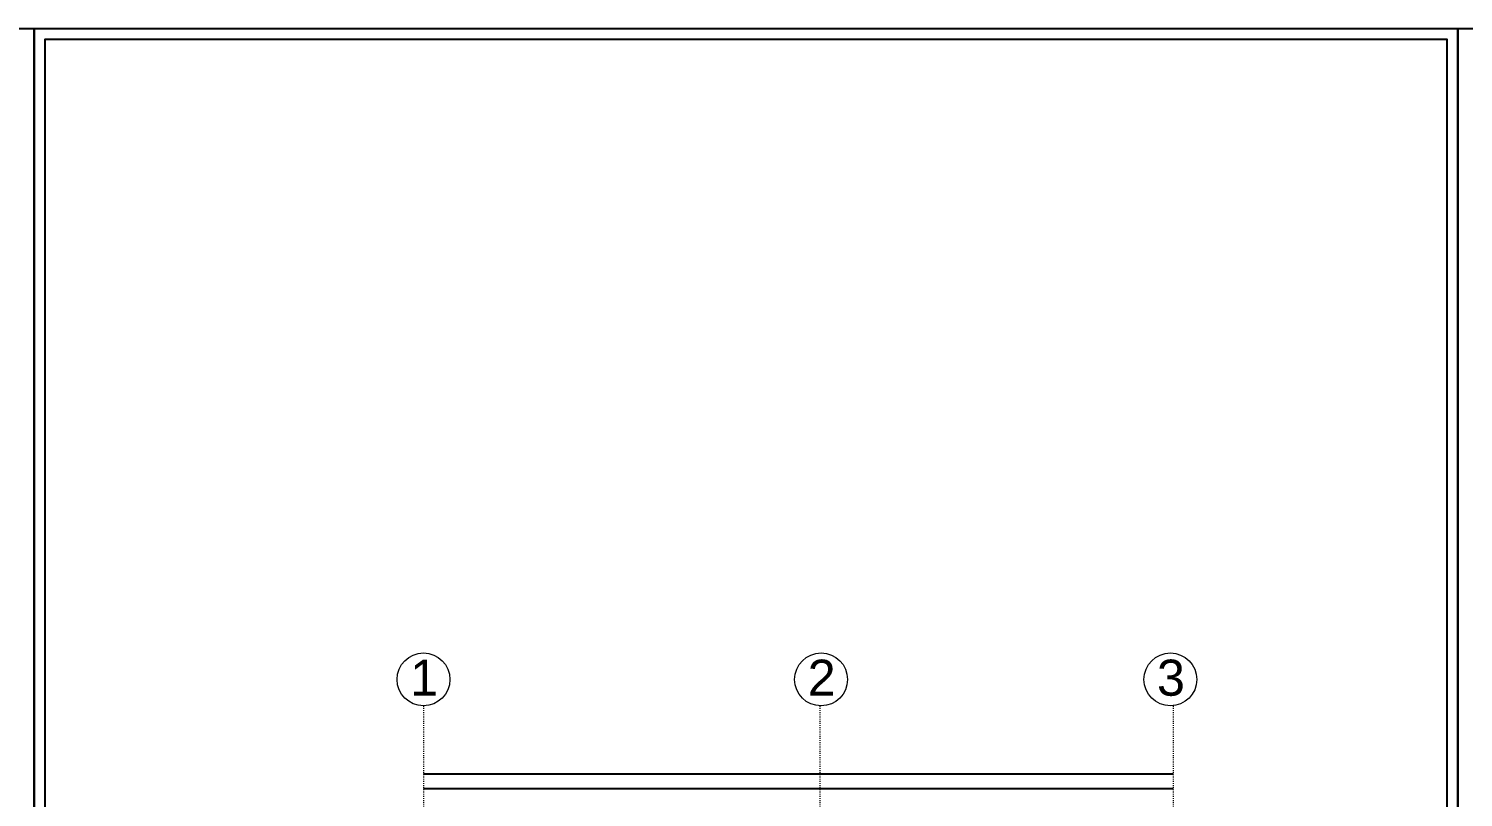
# Model space of a CAD drawing. Header units: centimetres. Extents: x -373760 to 14750, y -122502 to 29584.
# Drawn here: x -315485 to -295394, y -67343 to -56589 of the extents above; entities that cross this region are included whole.
import ezdxf

# ---------------------------------------------------------------- set-up
doc = ezdxf.new("R2010")
doc.units = ezdxf.units.CM
doc.linetypes.add('ACAD_ISO03W100', pattern=[30, 12, -18])
doc.layers.add('AKSLAR-P', color=211, linetype='Continuous', lineweight=9)
doc.layers.add('Ölçü iç KGK', color=124, linetype='Continuous', lineweight=20)
doc.layers.add('CER', color=4, linetype='Continuous')
doc.styles.get("Standard").update_dxf_attribs({"font": 'arial.ttf'})
doc.dimstyles.new('aydın ölçü', dxfattribs={"dimtxt": 10, "dimasz": 2.5, "dimexe": 5, "dimexo": 5, "dimtad": 1, "dimdec": 0, "dimtxsty": 'Standard', "dimblk": 'ARCHTICK', "dimcen": 2.5, "dimse1": 1, "dimse2": 1, "dimadec": 0, "dimazin": 0, "dimtfac": 1, "dimtdec": 0, "dimtix": 1, "dimtmove": 0, "dimatfit": 3, "dimfxl": 5, "dimfxlon": 1, "dimarcsym": 0})

# ---------------------------------------------------------------- blocks, each defined once
blk = doc.blocks.new('_ArchTick')
at = {"color": 0, "linetype": 'ByBlock', "const_width": 0.15}
blk.add_lwpolyline([(-0.5, -0.5), (0.5, 0.5)], dxfattribs=at)
blk = doc.blocks.new('*D249')
at = {"layer": 'Defpoints', "color": 0, "transparency": 16777216}
for p in [(-309956, -67206), (-304406, -67206), (-304406, -67218)]:
    blk.add_point(p, dxfattribs=at)
at = {"layer": 'Ölçü iç KGK', "color": 0, "lineweight": -2, "transparency": 16777216}
blk.add_line((-309956, -67218), (-304406, -67218), dxfattribs=at)
at = {"layer": 'Ölçü iç KGK', "color": 0, "lineweight": -2, "transparency": 16777216, "xscale": 2.5, "yscale": 2.5, "zscale": 2.5, "rotation": 180}
blk.add_blockref('_ArchTick', (-309956, -67218), dxfattribs=at)
at = {"layer": 'Ölçü iç KGK', "color": 0, "lineweight": -2, "transparency": 16777216, "xscale": 2.5, "yscale": 2.5, "zscale": 2.5}
blk.add_blockref('_ArchTick', (-304406, -67218), dxfattribs=at)
at = {"layer": 'Ölçü iç KGK', "color": 0, "transparency": 16777216, "insert": (-307181, -67212), "char_height": 10, "attachment_point": 5}
blk.add_mtext('5550', dxfattribs=at)
blk = doc.blocks.new('*D250')
at = {"layer": 'Defpoints', "color": 0, "transparency": 16777216}
for p in [(-304406, -67206), (-299457, -67218), (-299457, -67218)]:
    blk.add_point(p, dxfattribs=at)
at = {"layer": 'Ölçü iç KGK', "color": 0, "lineweight": -2, "transparency": 16777216}
blk.add_line((-304406, -67218), (-299457, -67218), dxfattribs=at)
at = {"layer": 'Ölçü iç KGK', "color": 0, "lineweight": -2, "transparency": 16777216, "xscale": 2.5, "yscale": 2.5, "zscale": 2.5, "rotation": 180}
blk.add_blockref('_ArchTick', (-304406, -67218), dxfattribs=at)
at = {"layer": 'Ölçü iç KGK', "color": 0, "lineweight": -2, "transparency": 16777216, "xscale": 2.5, "yscale": 2.5, "zscale": 2.5}
blk.add_blockref('_ArchTick', (-299457, -67218), dxfattribs=at)
at = {"layer": 'Ölçü iç KGK', "color": 0, "transparency": 16777216, "insert": (-301932, -67212), "char_height": 10, "attachment_point": 5}
blk.add_mtext('4949', dxfattribs=at)
blk = doc.blocks.new('*D251')
at = {"layer": 'Defpoints', "color": 0, "transparency": 16777216}
for p in [(-309956, -66482), (-299457, -66482), (-299457, -67013)]:
    blk.add_point(p, dxfattribs=at)
at = {"layer": 'Ölçü iç KGK', "color": 0, "lineweight": -2, "transparency": 16777216}
blk.add_line((-309956, -67013), (-299457, -67013), dxfattribs=at)
at = {"layer": 'Ölçü iç KGK', "color": 0, "lineweight": -2, "transparency": 16777216, "xscale": 2.5, "yscale": 2.5, "zscale": 2.5, "rotation": 180}
blk.add_blockref('_ArchTick', (-309956, -67013), dxfattribs=at)
at = {"layer": 'Ölçü iç KGK', "color": 0, "lineweight": -2, "transparency": 16777216, "xscale": 2.5, "yscale": 2.5, "zscale": 2.5}
blk.add_blockref('_ArchTick', (-299457, -67013), dxfattribs=at)
at = {"layer": 'Ölçü iç KGK', "color": 0, "transparency": 16777216, "insert": (-304707, -67008), "char_height": 10, "attachment_point": 5}
blk.add_mtext('10499', dxfattribs=at)

msp = doc.modelspace()

# ---------------------------------------------------------------- linework, layer by layer
at = {"layer": 'AKSLAR-P', "linetype": 'ACAD_ISO03W100'}
for p, q in [((-309956.4, -66063.45), (-309956.4, -83872.12)), ((-304406.38, -66063.28), (-304406.38, -83871.95)), ((-299457.03, -66063.45), (-299457.03, -83872.12))]:
    msp.add_line(p, q, dxfattribs=at)
at = {"layer": 'AKSLAR-P'}
for centre in [(-309956.4, -65693.23), (-304387.81, -65693.52), (-299496.29, -65693.23)]:
    msp.add_circle(centre, 370.22, dxfattribs=at)
at = {"layer": 'CER', "color": 2}
for points in [[(-342534.34, -86588.86), (-315410.17, -86588.86), (-315410.17, -56588.86), (-342534.34, -56588.86)], [(-315410.17, -86588.86), (-295468.64, -86588.86), (-295468.64, -56588.86), (-315410.17, -56588.86)], [(-295468.64, -86588.86), (-275527.11, -86588.86), (-275527.11, -56588.86), (-295468.64, -56588.86)], [(-315260.17, -86438.86), (-295618.64, -86438.86), (-295618.64, -56738.86), (-315260.17, -56738.86)]]:
    msp.add_lwpolyline(points, close=True, dxfattribs=at)

# ---------------------------------------------------------------- texts
at = {"layer": 'AKSLAR-P'}
for s, p in [('1', (-310144.23, -65921.7, -275161.01)), ('2', (-304575.63, -65921.99, -275161.01)), ('3', (-299684.12, -65921.7, -275161.01))]:
    msp.add_text(s, height=504.66, rotation=0.000004, dxfattribs=at).set_placement(p)

# ---------------------------------------------------------------- dimensions: what is measured, and where the dimension line sits
at = {"layer": 'Ölçü iç KGK'}
for base, p1, p2, picture, middle in [((-299457.03, -67013.49), (-309956.4, -66482.04), (-299457.03, -66482.04), '*D251', (-304706.72, -67007.76)), ((-304406.38, -67217.58), (-309956.4, -67205.85), (-304406.38, -67205.85), '*D249', (-307181.39, -67211.85))]:
    dim = msp.add_linear_dim(base=base, p1=p1, p2=p2, dimstyle='aydın ölçü', dxfattribs=at)
    dim.commit()
    dim.dimension.update_dxf_attribs({"geometry": picture, "text_midpoint": middle})
dim = msp.add_linear_dim(base=(-299457.03, -67217.58), p1=(-304406.38, -67205.85), p2=(-299457.03, -67217.58), dimstyle='aydın ölçü', override={"dimtmove": 1}, dxfattribs=at)
dim.commit()
dim.dimension.update_dxf_attribs({"geometry": '*D250', "text_midpoint": (-301931.71, -67211.85)})

doc.saveas('drawing.dxf')
